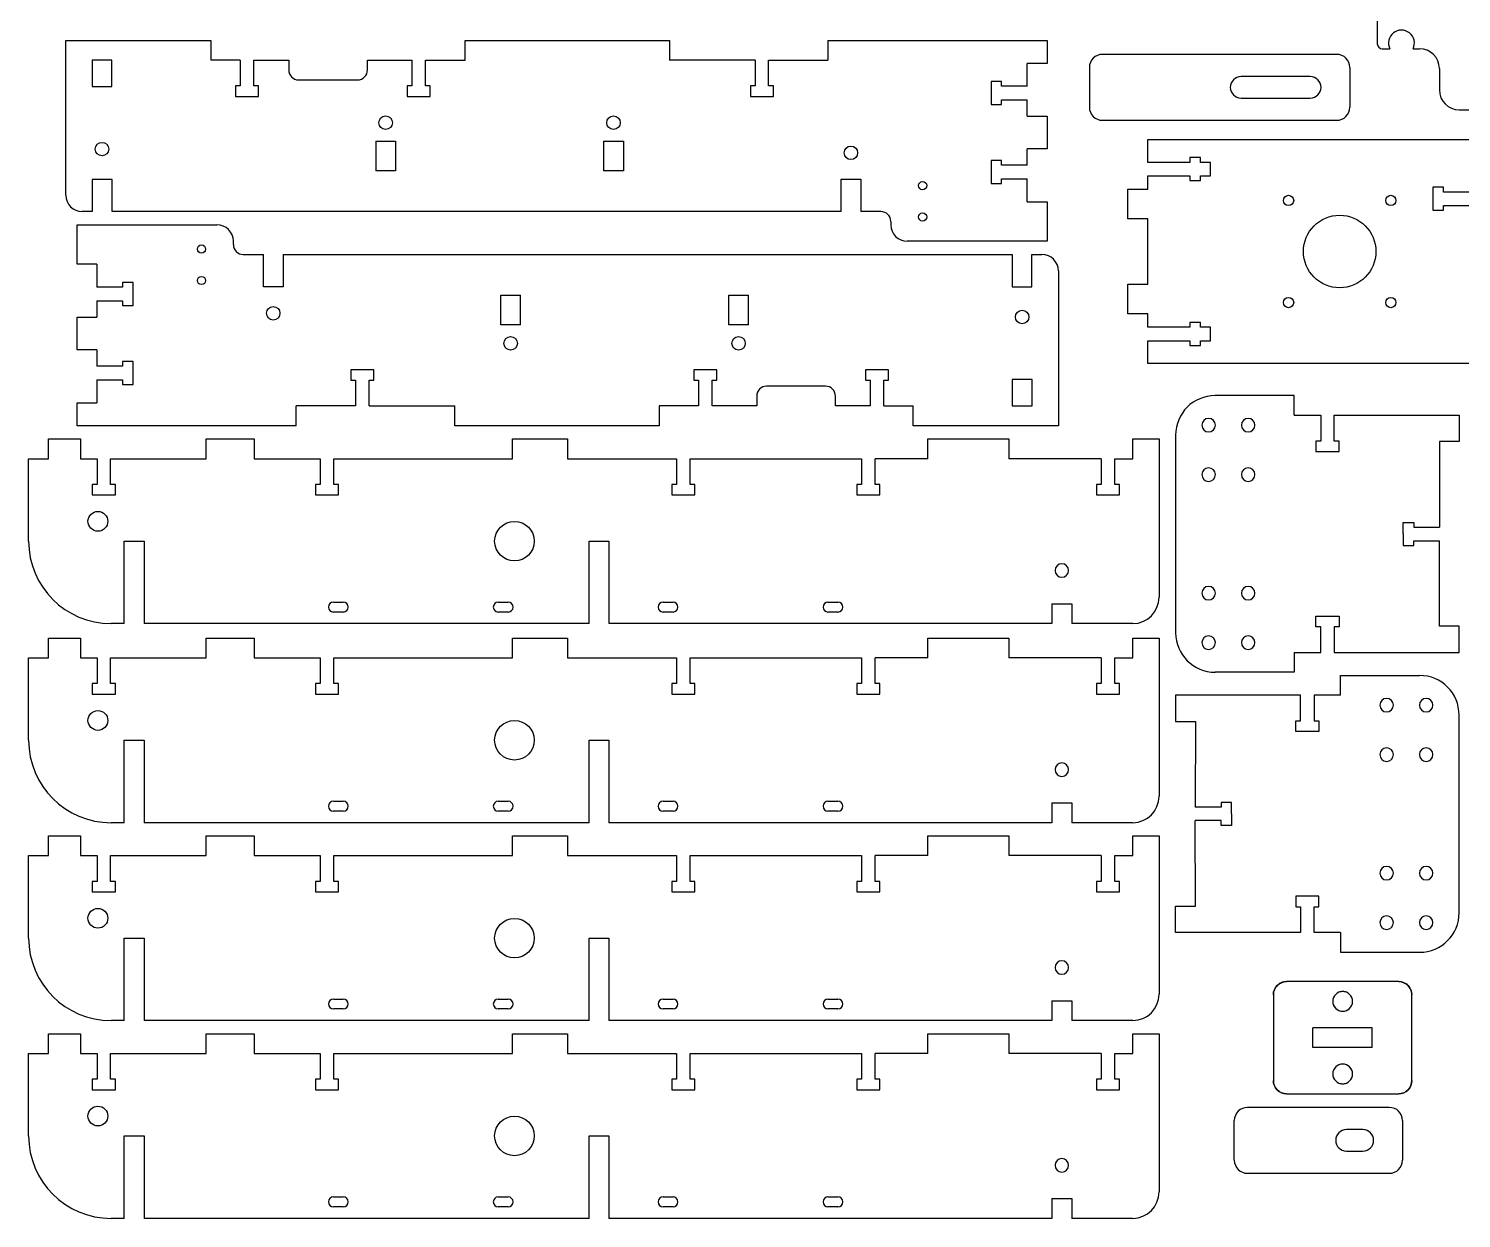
# Model space of a CAD drawing. Header units: millimetres. Extents: x -1444 to -161, y 204 to 952.
# Drawn here: x -1444 to -1009.5, y 205.9 to 566.9 of the extents above; entities that cross this region are included whole.
import ezdxf

# ---------------------------------------------------------------- set-up
doc = ezdxf.new("R2010")
doc.units = ezdxf.units.MM
doc.linetypes.add('HIDDEN', pattern=[9.525, 6.35, -3.175])
doc.layers.get('0').update_dxf_attribs({"color": 253, "lineweight": 70, "true_color": 0x8faf8f})
doc.layers.add('Hidden', color=38, linetype='HIDDEN', lineweight=70, true_color=0x482605)

msp = doc.modelspace()

# ---------------------------------------------------------------- linework, layer by layer
at = {"color": 38, "lineweight": -3, "true_color": 0x482605}
for p, q in [((-1035.01, 570.26), (-1035.01, 562.26)), ((-1432.78, 563.32), (-1388.78, 563.32)), ((-1432.78, 516.36), (-1432.78, 563.32)), ((-1388.78, 563.32), (-1388.78, 557.32)), ((-1311.67, 563.32), (-1249.71, 563.32)), ((-1311.67, 557.32), (-1311.67, 563.32)), ((-1249.71, 563.32), (-1249.71, 557.32)), ((-1201.66, 563.32), (-1135.16, 563.32)), ((-1201.66, 563.32), (-1201.66, 557.32)), ((-1135.16, 563.32), (-1135.16, 556.34)), ((-1033.51, 560.76), (-1031.21, 560.76)), ((-1024.18, 560.76), (-1022.19, 560.76)), ((-1424.78, 557.32), (-1424.78, 549.32)), ((-1418.78, 557.32), (-1424.78, 557.32)), ((-1418.78, 549.32), (-1418.78, 557.32)), ((-1379.83, 557.32), (-1388.78, 557.32)), ((-1379.83, 557.32), (-1379.83, 549.52)), ((-1375.73, 557.32), (-1365.15, 557.32)), ((-1375.73, 549.52), (-1375.73, 557.32)), ((-1365.15, 557.32), (-1365.15, 554.32)), ((-1341.28, 557.32), (-1327.77, 557.32)), ((-1341.28, 554.32), (-1341.28, 557.32)), ((-1327.77, 557.32), (-1327.77, 549.52)), ((-1323.67, 557.32), (-1311.67, 557.32)), ((-1323.67, 549.52), (-1323.67, 557.32)), ((-1223.71, 557.32), (-1249.71, 557.32)), ((-1223.71, 557.32), (-1223.71, 549.52)), ((-1219.61, 557.32), (-1201.66, 557.32)), ((-1219.61, 549.52), (-1219.61, 557.32)), ((-1135.16, 556.34), (-1141.16, 556.34)), ((-1141.16, 549.37), (-1141.16, 556.34)), ((-1016.19, 554.76), (-1016.19, 548.26)), ((-1424.78, 549.32), (-1418.78, 549.32)), ((-1381.28, 549.52), (-1381.28, 546.32)), ((-1379.83, 549.52), (-1381.28, 549.52)), ((-1374.28, 549.52), (-1375.73, 549.52)), ((-1374.28, 546.32), (-1374.28, 549.52)), ((-1362.15, 551.32), (-1344.28, 551.32)), ((-1329.22, 549.52), (-1329.22, 546.32)), ((-1327.77, 549.52), (-1329.22, 549.52)), ((-1322.22, 549.52), (-1323.67, 549.52)), ((-1322.22, 546.32), (-1322.22, 549.52)), ((-1225.16, 549.52), (-1225.16, 546.32)), ((-1223.71, 549.52), (-1225.16, 549.52)), ((-1218.16, 549.52), (-1219.61, 549.52)), ((-1218.16, 546.32), (-1218.16, 549.52)), ((-1148.96, 550.82), (-1152.16, 550.82)), ((-1152.16, 550.82), (-1152.16, 543.82)), ((-1148.96, 549.37), (-1148.96, 550.82)), ((-1141.16, 549.37), (-1148.96, 549.37)), ((-1381.28, 546.32), (-1374.28, 546.32)), ((-1329.22, 546.32), (-1322.22, 546.32)), ((-1225.16, 546.32), (-1218.16, 546.32)), ((-1152.16, 543.82), (-1148.96, 543.82)), ((-1148.96, 543.82), (-1148.96, 545.27)), ((-1148.96, 545.27), (-1141.16, 545.27)), ((-1141.16, 540.27), (-1141.16, 545.27)), ((-1141.16, 540.27), (-1135.16, 540.27)), ((-1135.16, 540.27), (-1135.16, 530.41)), ((-1010.19, 542.26), (-994.79, 542.26)), ((-1338.78, 532.75), (-1338.78, 523.75)), ((-1338.78, 532.75), (-1332.78, 532.75)), ((-1332.78, 532.75), (-1332.78, 523.75)), ((-1269.66, 532.75), (-1269.66, 523.75)), ((-1269.66, 532.75), (-1263.66, 532.75)), ((-1263.66, 532.75), (-1263.66, 523.75)), ((-1135.16, 530.41), (-1141.16, 530.41)), ((-1141.16, 525.41), (-1141.16, 530.41)), ((-1104.64, 526.3), (-1104.64, 533.25)), ((-1104.64, 533.25), (-1001.16, 533.25)), ((-1148.96, 526.86), (-1152.16, 526.86)), ((-1152.16, 526.86), (-1152.16, 519.86)), ((-1148.96, 525.41), (-1148.96, 526.86)), ((-1091.84, 526.3), (-1104.64, 526.3)), ((-1088.64, 527.75), (-1091.84, 527.75)), ((-1091.84, 527.75), (-1091.84, 526.3)), ((-1088.64, 526.3), (-1088.64, 527.75)), ((-1085.64, 526.3), (-1088.64, 526.3)), ((-1085.64, 522.2), (-1085.64, 526.3)), ((-1332.78, 523.75), (-1338.78, 523.75)), ((-1263.66, 523.75), (-1269.66, 523.75)), ((-1141.16, 525.41), (-1148.96, 525.41)), ((-1104.64, 518.2), (-1104.64, 522.2)), ((-1104.64, 522.2), (-1091.84, 522.2)), ((-1091.84, 522.2), (-1091.84, 520.75)), ((-1088.64, 520.75), (-1088.64, 522.2)), ((-1088.64, 522.2), (-1085.64, 522.2)), ((-1424.72, 521.14), (-1424.72, 511.36)), ((-1418.72, 521.14), (-1424.72, 521.14)), ((-1418.72, 511.36), (-1418.72, 521.14)), ((-1197.66, 511.36), (-1197.66, 521.22)), ((-1197.66, 521.22), (-1191.66, 521.22)), ((-1191.66, 521.22), (-1191.66, 511.36)), ((-1152.16, 519.86), (-1148.96, 519.86)), ((-1148.96, 519.86), (-1148.96, 521.31)), ((-1148.96, 521.31), (-1141.16, 521.31)), ((-1141.16, 514.34), (-1141.16, 521.31)), ((-1110.64, 509.2), (-1110.64, 518.2)), ((-1110.64, 518.2), (-1104.64, 518.2)), ((-1091.84, 520.75), (-1088.64, 520.75)), ((-1018.16, 518.75), (-1018.16, 511.75)), ((-1014.96, 518.75), (-1018.16, 518.75)), ((-1014.96, 517.3), (-1014.96, 518.75)), ((-1007.16, 517.3), (-1014.96, 517.3)), ((-1141.16, 514.34), (-1135.16, 514.34)), ((-1135.16, 514.34), (-1135.16, 502.36)), ((-1014.96, 513.2), (-1007.16, 513.2)), ((-1014.96, 511.75), (-1014.96, 513.2)), ((-1424.72, 511.36), (-1427.78, 511.36)), ((-1197.66, 511.36), (-1418.72, 511.36)), ((-1185.56, 511.36), (-1191.66, 511.36)), ((-1104.64, 509.2), (-1110.64, 509.2)), ((-1104.64, 489.3), (-1104.64, 509.2)), ((-1018.16, 511.75), (-1014.96, 511.75)), ((-1429.35, 507.36), (-1386.95, 507.36)), ((-1429.35, 495.37), (-1429.35, 507.36)), ((-1182.56, 508.36), (-1182.56, 507.36)), ((-1381.95, 501.36), (-1381.95, 502.36)), ((-1135.16, 502.36), (-1177.56, 502.36)), ((-1423.35, 495.37), (-1429.35, 495.37)), ((-1423.35, 495.37), (-1423.35, 488.41)), ((-1378.95, 498.36), (-1372.85, 498.36)), ((-1372.85, 488.5), (-1372.85, 498.36)), ((-1366.85, 498.36), (-1145.79, 498.36)), ((-1366.85, 498.36), (-1366.85, 488.5)), ((-1145.79, 498.36), (-1145.79, 488.58)), ((-1139.79, 498.36), (-1136.73, 498.36)), ((-1139.79, 488.58), (-1139.79, 498.36)), ((-1131.73, 493.36), (-1131.73, 446.39)), ((-1415.55, 488.41), (-1423.35, 488.41)), ((-1412.35, 489.86), (-1415.55, 489.86)), ((-1415.55, 489.86), (-1415.55, 488.41)), ((-1412.35, 482.86), (-1412.35, 489.86)), ((-1366.85, 488.5), (-1372.85, 488.5)), ((-1145.79, 488.58), (-1139.79, 488.58)), ((-1110.64, 480.3), (-1110.64, 489.3)), ((-1110.64, 489.3), (-1104.64, 489.3)), ((-1423.35, 484.31), (-1423.35, 479.31)), ((-1423.35, 484.31), (-1415.55, 484.31)), ((-1415.55, 484.31), (-1415.55, 482.86)), ((-1415.55, 482.86), (-1412.35, 482.86)), ((-1300.85, 476.96), (-1300.85, 485.96)), ((-1300.85, 485.96), (-1294.85, 485.96)), ((-1294.85, 476.96), (-1294.85, 485.96)), ((-1231.73, 476.96), (-1231.73, 485.96)), ((-1231.73, 485.96), (-1225.73, 485.96)), ((-1225.73, 476.96), (-1225.73, 485.96)), ((-1429.35, 469.44), (-1429.35, 479.31)), ((-1429.35, 479.31), (-1423.35, 479.31)), ((-1104.64, 480.3), (-1110.64, 480.3)), ((-1104.64, 476.3), (-1104.64, 480.3)), ((-1294.85, 476.96), (-1300.85, 476.96)), ((-1225.73, 476.96), (-1231.73, 476.96)), ((-1091.84, 476.3), (-1104.64, 476.3)), ((-1088.64, 477.75), (-1091.84, 477.75)), ((-1091.84, 477.75), (-1091.84, 476.3)), ((-1088.64, 476.3), (-1088.64, 477.75)), ((-1085.64, 476.3), (-1088.64, 476.3)), ((-1085.64, 472.2), (-1085.64, 476.3)), ((-1423.35, 469.44), (-1429.35, 469.44)), ((-1423.35, 469.44), (-1423.35, 464.44)), ((-1104.64, 465.25), (-1104.64, 472.2)), ((-1104.64, 472.2), (-1091.84, 472.2)), ((-1091.84, 472.2), (-1091.84, 470.75)), ((-1091.84, 470.75), (-1088.64, 470.75)), ((-1088.64, 470.75), (-1088.64, 472.2)), ((-1088.64, 472.2), (-1085.64, 472.2)), ((-1412.35, 465.89), (-1415.55, 465.89)), ((-1415.55, 465.89), (-1415.55, 464.44)), ((-1412.35, 458.89), (-1412.35, 465.89)), ((-1007.16, 465.25), (-1104.64, 465.25)), ((-1415.55, 464.44), (-1423.35, 464.44)), ((-1346.35, 463.39), (-1346.35, 460.19)), ((-1339.35, 463.39), (-1346.35, 463.39)), ((-1339.35, 460.19), (-1339.35, 463.39)), ((-1242.29, 463.39), (-1242.29, 460.19)), ((-1235.29, 463.39), (-1242.29, 463.39)), ((-1235.29, 460.19), (-1235.29, 463.39)), ((-1190.23, 463.39), (-1190.23, 460.19)), ((-1183.23, 463.39), (-1190.23, 463.39)), ((-1183.23, 460.19), (-1183.23, 463.39)), ((-1423.35, 460.34), (-1423.35, 453.38)), ((-1423.35, 460.34), (-1415.55, 460.34)), ((-1415.55, 460.34), (-1415.55, 458.89)), ((-1415.55, 458.89), (-1412.35, 458.89)), ((-1346.35, 460.19), (-1344.9, 460.19)), ((-1344.9, 460.19), (-1344.9, 452.39)), ((-1340.8, 460.19), (-1339.35, 460.19)), ((-1340.8, 452.39), (-1340.8, 460.19)), ((-1242.29, 460.19), (-1240.84, 460.19)), ((-1240.84, 460.19), (-1240.84, 452.39)), ((-1236.74, 460.19), (-1235.29, 460.19)), ((-1236.74, 452.39), (-1236.74, 460.19)), ((-1202.36, 458.39), (-1220.23, 458.39)), ((-1190.23, 460.19), (-1188.78, 460.19)), ((-1188.78, 460.19), (-1188.78, 452.39)), ((-1184.68, 460.19), (-1183.23, 460.19)), ((-1184.68, 452.39), (-1184.68, 460.19)), ((-1145.73, 460.39), (-1145.73, 452.39)), ((-1139.73, 460.39), (-1145.73, 460.39)), ((-1139.73, 452.39), (-1139.73, 460.39)), ((-1429.35, 446.39), (-1429.35, 453.38)), ((-1429.35, 453.38), (-1423.35, 453.38)), ((-1362.85, 446.39), (-1362.85, 452.39)), ((-1344.9, 452.39), (-1362.85, 452.39)), ((-1340.8, 452.39), (-1314.8, 452.39)), ((-1314.8, 446.39), (-1314.8, 452.39)), ((-1252.84, 452.39), (-1252.84, 446.39)), ((-1240.84, 452.39), (-1252.84, 452.39)), ((-1223.23, 452.39), (-1236.74, 452.39)), ((-1223.23, 455.39), (-1223.23, 452.39)), ((-1199.36, 452.39), (-1199.36, 455.39)), ((-1188.78, 452.39), (-1199.36, 452.39)), ((-1184.68, 452.39), (-1175.73, 452.39)), ((-1175.73, 446.39), (-1175.73, 452.39)), ((-1145.73, 452.39), (-1139.73, 452.39)), ((-1060.2, 455.56), (-1084.2, 455.55)), ((-1060.19, 449.56), (-1060.2, 455.56)), ((-1060.19, 449.56), (-1052.18, 449.56)), ((-1052.18, 449.56), (-1052.18, 441.76)), ((-1048.08, 449.56), (-1010.18, 449.58)), ((-1048.08, 441.76), (-1048.08, 449.56)), ((-1010.18, 449.58), (-1010.17, 441.58)), ((-1362.85, 446.39), (-1429.35, 446.39)), ((-1252.84, 446.39), (-1314.8, 446.39)), ((-1131.73, 446.39), (-1175.73, 446.39)), ((-1096.19, 443.54), (-1096.17, 383.59)), ((-1438.03, 442.39), (-1428.28, 442.39)), ((-1438.03, 436.39), (-1438.03, 442.39)), ((-1428.28, 442.39), (-1428.28, 436.39)), ((-1390.18, 442.39), (-1375.59, 442.39)), ((-1390.18, 436.39), (-1390.18, 442.39)), ((-1375.59, 442.39), (-1375.59, 436.39)), ((-1297.31, 442.39), (-1280.57, 442.39)), ((-1297.31, 436.39), (-1297.31, 442.39)), ((-1280.57, 442.39), (-1280.57, 436.39)), ((-1171.34, 442.39), (-1146.75, 442.39)), ((-1171.34, 436.39), (-1171.34, 442.39)), ((-1146.75, 442.39), (-1146.75, 436.39)), ((-1109.19, 442.39), (-1101.19, 442.39)), ((-1109.19, 436.39), (-1109.19, 442.39)), ((-1101.19, 442.39), (-1101.2, 394.37)), ((-1053.63, 441.76), (-1053.63, 438.56)), ((-1052.18, 441.76), (-1053.63, 441.76)), ((-1046.63, 441.76), (-1048.08, 441.76)), ((-1046.63, 438.56), (-1046.63, 441.76)), ((-1016.17, 441.58), (-1016.16, 415.63)), ((-1010.17, 441.58), (-1016.17, 441.58)), ((-1444.03, 436.39), (-1438.03, 436.39)), ((-1444.03, 411.37), (-1444.03, 436.39)), ((-1428.28, 436.39), (-1423.28, 436.39)), ((-1423.28, 436.39), (-1423.28, 428.59)), ((-1419.18, 436.39), (-1390.18, 436.39)), ((-1419.18, 428.59), (-1419.18, 436.39)), ((-1375.59, 436.39), (-1355.59, 436.39)), ((-1355.59, 436.39), (-1355.59, 428.59)), ((-1351.49, 436.39), (-1297.31, 436.39)), ((-1351.49, 428.59), (-1351.49, 436.39)), ((-1280.57, 436.39), (-1247.51, 436.39)), ((-1247.51, 436.39), (-1247.51, 428.59)), ((-1243.41, 436.39), (-1191.44, 436.39)), ((-1243.41, 428.59), (-1243.41, 436.39)), ((-1191.44, 436.39), (-1191.44, 428.59)), ((-1171.34, 436.39), (-1187.34, 436.39)), ((-1187.34, 428.59), (-1187.34, 436.39)), ((-1118.75, 436.39), (-1146.75, 436.39)), ((-1118.75, 436.39), (-1118.75, 428.59)), ((-1114.65, 436.39), (-1109.19, 436.39)), ((-1114.65, 428.59), (-1114.65, 436.39)), ((-1053.63, 438.56), (-1046.63, 438.56)), ((-1424.73, 428.59), (-1424.73, 425.39)), ((-1423.28, 428.59), (-1424.73, 428.59)), ((-1417.73, 428.59), (-1419.18, 428.59)), ((-1417.73, 425.39), (-1417.73, 428.59)), ((-1357.04, 428.59), (-1357.04, 425.39)), ((-1355.59, 428.59), (-1357.04, 428.59)), ((-1350.04, 428.59), (-1351.49, 428.59)), ((-1350.04, 425.39), (-1350.04, 428.59)), ((-1248.96, 428.59), (-1248.96, 425.39)), ((-1247.51, 428.59), (-1248.96, 428.59)), ((-1241.96, 428.59), (-1243.41, 428.59)), ((-1241.96, 425.39), (-1241.96, 428.59)), ((-1192.89, 428.59), (-1192.89, 425.39)), ((-1191.44, 428.59), (-1192.89, 428.59)), ((-1185.89, 428.59), (-1187.34, 428.59)), ((-1185.89, 425.39), (-1185.89, 428.59)), ((-1120.2, 428.59), (-1120.2, 425.39)), ((-1118.75, 428.59), (-1120.2, 428.59)), ((-1113.2, 428.59), (-1114.65, 428.59)), ((-1113.2, 425.39), (-1113.2, 428.59)), ((-1424.73, 425.39), (-1417.73, 425.39)), ((-1357.04, 425.39), (-1350.04, 425.39)), ((-1248.96, 425.39), (-1241.96, 425.39)), ((-1192.89, 425.39), (-1185.89, 425.39)), ((-1120.2, 425.39), (-1113.2, 425.39)), ((-1027.18, 413.57), (-1027.18, 417.07)), ((-1027.18, 417.07), (-1023.98, 417.07)), ((-1027.18, 413.57), (-1027.18, 410.07)), ((-1023.98, 417.07), (-1023.98, 415.62)), ((-1023.98, 415.62), (-1016.16, 415.63)), ((-1415.03, 386.37), (-1415.03, 411.39)), ((-1415.03, 411.39), (-1409.03, 411.39)), ((-1409.03, 411.39), (-1409.03, 386.37)), ((-1274.03, 386.37), (-1274.03, 411.39)), ((-1274.03, 411.39), (-1268.03, 411.39)), ((-1268.03, 411.39), (-1268.03, 386.37)), ((-1027.18, 410.07), (-1023.98, 410.07)), ((-1023.98, 411.52), (-1016.16, 411.52)), ((-1023.98, 410.07), (-1023.98, 411.52)), ((-1016.17, 385.57), (-1016.16, 411.52)), ((-1351.61, 392.87), (-1348.61, 392.87)), ((-1301.61, 392.87), (-1298.61, 392.87)), ((-1251.61, 392.87), (-1248.61, 392.87)), ((-1201.61, 392.87), (-1198.61, 392.87)), ((-1133.7, 392.4), (-1133.7, 386.37)), ((-1133.7, 392.4), (-1127.7, 392.4)), ((-1127.7, 392.4), (-1127.7, 386.37)), ((-1348.61, 389.87), (-1351.61, 389.87)), ((-1298.61, 389.87), (-1301.61, 389.87)), ((-1248.61, 389.87), (-1251.61, 389.87)), ((-1198.61, 389.87), (-1201.61, 389.87)), ((-1053.63, 385.38), (-1053.63, 388.58)), ((-1053.63, 388.58), (-1046.63, 388.58)), ((-1046.63, 388.58), (-1046.63, 385.38)), ((-1415.03, 386.37), (-1419.03, 386.37)), ((-1274.03, 386.37), (-1409.03, 386.37)), ((-1133.7, 386.37), (-1268.03, 386.37)), ((-1109.2, 386.37), (-1127.7, 386.37)), ((-1052.18, 385.38), (-1053.63, 385.38)), ((-1052.18, 377.58), (-1052.18, 385.38)), ((-1046.63, 385.38), (-1048.08, 385.38)), ((-1048.08, 385.38), (-1048.08, 377.58)), ((-1010.17, 385.56), (-1016.17, 385.57)), ((-1010.18, 377.57), (-1010.17, 385.56)), ((-1438.03, 381.98), (-1428.28, 381.98)), ((-1438.03, 375.98), (-1438.03, 381.98)), ((-1428.28, 381.98), (-1428.28, 375.98)), ((-1390.18, 381.98), (-1375.59, 381.98)), ((-1390.18, 375.98), (-1390.18, 381.98)), ((-1375.59, 381.98), (-1375.59, 375.98)), ((-1297.31, 381.98), (-1280.57, 381.98)), ((-1297.31, 375.98), (-1297.31, 381.98)), ((-1280.57, 381.98), (-1280.57, 375.98)), ((-1171.34, 381.98), (-1146.75, 381.98)), ((-1171.34, 375.98), (-1171.34, 381.98)), ((-1146.75, 381.98), (-1146.75, 375.98)), ((-1109.19, 381.98), (-1101.19, 381.98)), ((-1109.19, 375.98), (-1109.19, 381.98)), ((-1101.19, 381.98), (-1101.2, 333.96)), ((-1444.03, 375.98), (-1438.03, 375.98)), ((-1444.03, 350.96), (-1444.03, 375.98)), ((-1428.28, 375.98), (-1423.28, 375.98)), ((-1423.28, 375.98), (-1423.28, 368.18)), ((-1419.18, 375.98), (-1390.18, 375.98)), ((-1419.18, 368.18), (-1419.18, 375.98)), ((-1375.59, 375.98), (-1355.59, 375.98)), ((-1355.59, 375.98), (-1355.59, 368.18)), ((-1351.49, 375.98), (-1297.31, 375.98)), ((-1351.49, 368.18), (-1351.49, 375.98)), ((-1280.57, 375.98), (-1247.51, 375.98)), ((-1247.51, 375.98), (-1247.51, 368.18)), ((-1243.41, 375.98), (-1191.44, 375.98)), ((-1243.41, 368.18), (-1243.41, 375.98)), ((-1191.44, 375.98), (-1191.44, 368.18)), ((-1171.34, 375.98), (-1187.34, 375.98)), ((-1187.34, 368.18), (-1187.34, 375.98)), ((-1118.75, 375.98), (-1146.75, 375.98)), ((-1118.75, 375.98), (-1118.75, 368.18)), ((-1114.65, 375.98), (-1109.19, 375.98)), ((-1114.65, 368.18), (-1114.65, 375.98)), ((-1060.19, 377.59), (-1060.2, 371.59)), ((-1060.19, 377.59), (-1052.18, 377.58)), ((-1048.08, 377.58), (-1010.18, 377.57)), ((-1060.2, 371.59), (-1084.17, 371.6)), ((-1046.18, 364.62), (-1046.17, 370.62)), ((-1046.17, 370.62), (-1022.2, 370.61)), ((-1424.73, 368.18), (-1424.73, 364.98)), ((-1423.28, 368.18), (-1424.73, 368.18)), ((-1417.73, 368.18), (-1419.18, 368.18)), ((-1417.73, 364.98), (-1417.73, 368.18)), ((-1357.04, 368.18), (-1357.04, 364.98)), ((-1355.59, 368.18), (-1357.04, 368.18)), ((-1350.04, 368.18), (-1351.49, 368.18)), ((-1350.04, 364.98), (-1350.04, 368.18)), ((-1248.96, 368.18), (-1248.96, 364.98)), ((-1247.51, 368.18), (-1248.96, 368.18)), ((-1241.96, 368.18), (-1243.41, 368.18)), ((-1241.96, 364.98), (-1241.96, 368.18)), ((-1192.89, 368.18), (-1192.89, 364.98)), ((-1191.44, 368.18), (-1192.89, 368.18)), ((-1185.89, 368.18), (-1187.34, 368.18)), ((-1185.89, 364.98), (-1185.89, 368.18)), ((-1120.2, 368.18), (-1120.2, 364.98)), ((-1118.75, 368.18), (-1120.2, 368.18)), ((-1113.2, 368.18), (-1114.65, 368.18)), ((-1113.2, 364.98), (-1113.2, 368.18)), ((-1424.73, 364.98), (-1417.73, 364.98)), ((-1357.04, 364.98), (-1350.04, 364.98)), ((-1248.96, 364.98), (-1241.96, 364.98)), ((-1192.89, 364.98), (-1185.89, 364.98)), ((-1120.2, 364.98), (-1113.2, 364.98)), ((-1096.19, 364.64), (-1096.2, 356.64)), ((-1058.29, 364.62), (-1096.19, 364.64)), ((-1058.29, 356.82), (-1058.29, 364.62)), ((-1046.18, 364.62), (-1054.19, 364.62)), ((-1054.19, 364.62), (-1054.19, 356.82)), ((-1096.2, 356.64), (-1090.2, 356.64)), ((-1090.2, 356.64), (-1090.21, 330.69)), ((-1059.74, 353.62), (-1059.74, 356.82)), ((-1059.74, 356.82), (-1058.29, 356.82)), ((-1054.19, 356.82), (-1052.74, 356.82)), ((-1052.74, 356.82), (-1052.74, 353.62)), ((-1010.18, 298.66), (-1010.2, 358.61)), ((-1052.74, 353.62), (-1059.74, 353.62)), ((-1415.03, 325.96), (-1415.03, 350.97)), ((-1415.03, 350.97), (-1409.03, 350.97)), ((-1409.03, 350.97), (-1409.03, 325.96)), ((-1274.03, 325.96), (-1274.03, 350.97)), ((-1274.03, 350.97), (-1268.03, 350.97)), ((-1268.03, 350.97), (-1268.03, 325.96)), ((-1351.61, 332.46), (-1348.61, 332.46)), ((-1301.61, 332.46), (-1298.61, 332.46)), ((-1251.61, 332.46), (-1248.61, 332.46)), ((-1201.61, 332.46), (-1198.61, 332.46)), ((-1133.7, 331.98), (-1133.7, 325.96)), ((-1133.7, 331.98), (-1127.7, 331.98)), ((-1127.7, 331.98), (-1127.7, 325.96)), ((-1082.39, 330.68), (-1090.21, 330.69)), ((-1082.39, 332.13), (-1082.39, 330.68)), ((-1079.19, 332.13), (-1082.39, 332.13)), ((-1079.19, 328.63), (-1079.19, 332.13)), ((-1415.03, 325.96), (-1419.03, 325.96)), ((-1274.03, 325.96), (-1409.03, 325.96)), ((-1348.61, 329.46), (-1351.61, 329.46)), ((-1298.61, 329.46), (-1301.61, 329.46)), ((-1133.7, 325.96), (-1268.03, 325.96)), ((-1248.61, 329.46), (-1251.61, 329.46)), ((-1198.61, 329.46), (-1201.61, 329.46)), ((-1109.2, 325.96), (-1127.7, 325.96)), ((-1082.39, 326.58), (-1090.21, 326.58)), ((-1090.2, 300.63), (-1090.21, 326.58)), ((-1082.39, 325.13), (-1082.39, 326.58)), ((-1079.19, 328.63), (-1079.19, 325.13)), ((-1438.03, 321.96), (-1428.28, 321.96)), ((-1438.03, 315.96), (-1438.03, 321.96)), ((-1428.28, 321.96), (-1428.28, 315.96)), ((-1390.18, 321.96), (-1375.59, 321.96)), ((-1390.18, 315.96), (-1390.18, 321.96)), ((-1375.59, 321.96), (-1375.59, 315.96)), ((-1297.31, 321.96), (-1280.57, 321.96)), ((-1297.31, 315.96), (-1297.31, 321.96)), ((-1280.57, 321.96), (-1280.57, 315.96)), ((-1171.34, 321.96), (-1146.75, 321.96)), ((-1171.34, 315.96), (-1171.34, 321.96)), ((-1146.75, 321.96), (-1146.75, 315.96)), ((-1109.19, 321.96), (-1101.19, 321.96)), ((-1109.19, 315.96), (-1109.19, 321.96)), ((-1101.19, 321.96), (-1101.2, 273.94)), ((-1079.19, 325.13), (-1082.39, 325.13)), ((-1444.03, 315.96), (-1438.03, 315.96)), ((-1444.03, 290.94), (-1444.03, 315.96)), ((-1428.28, 315.96), (-1423.28, 315.96)), ((-1423.28, 315.96), (-1423.28, 308.16)), ((-1419.18, 315.96), (-1390.18, 315.96)), ((-1419.18, 308.16), (-1419.18, 315.96)), ((-1375.59, 315.96), (-1355.59, 315.96)), ((-1355.59, 315.96), (-1355.59, 308.16)), ((-1351.49, 315.96), (-1297.31, 315.96)), ((-1351.49, 308.16), (-1351.49, 315.96)), ((-1280.57, 315.96), (-1247.51, 315.96)), ((-1247.51, 315.96), (-1247.51, 308.16)), ((-1243.41, 315.96), (-1191.44, 315.96)), ((-1243.41, 308.16), (-1243.41, 315.96)), ((-1191.44, 315.96), (-1191.44, 308.16)), ((-1171.34, 315.96), (-1187.34, 315.96)), ((-1187.34, 308.16), (-1187.34, 315.96)), ((-1118.75, 315.96), (-1146.75, 315.96)), ((-1118.75, 315.96), (-1118.75, 308.16)), ((-1114.65, 315.96), (-1109.19, 315.96)), ((-1114.65, 308.16), (-1114.65, 315.96)), ((-1424.73, 308.16), (-1424.73, 304.96)), ((-1423.28, 308.16), (-1424.73, 308.16)), ((-1424.73, 304.96), (-1417.73, 304.96)), ((-1417.73, 308.16), (-1419.18, 308.16)), ((-1417.73, 304.96), (-1417.73, 308.16)), ((-1357.04, 308.16), (-1357.04, 304.96)), ((-1355.59, 308.16), (-1357.04, 308.16)), ((-1357.04, 304.96), (-1350.04, 304.96)), ((-1350.04, 308.16), (-1351.49, 308.16)), ((-1350.04, 304.96), (-1350.04, 308.16)), ((-1248.96, 308.16), (-1248.96, 304.96)), ((-1247.51, 308.16), (-1248.96, 308.16)), ((-1248.96, 304.96), (-1241.96, 304.96)), ((-1241.96, 308.16), (-1243.41, 308.16)), ((-1241.96, 304.96), (-1241.96, 308.16)), ((-1192.89, 308.16), (-1192.89, 304.96)), ((-1191.44, 308.16), (-1192.89, 308.16)), ((-1192.89, 304.96), (-1185.89, 304.96)), ((-1185.89, 308.16), (-1187.34, 308.16)), ((-1185.89, 304.96), (-1185.89, 308.16)), ((-1120.2, 308.16), (-1120.2, 304.96)), ((-1118.75, 308.16), (-1120.2, 308.16)), ((-1120.2, 304.96), (-1113.2, 304.96)), ((-1113.2, 308.16), (-1114.65, 308.16)), ((-1113.2, 304.96), (-1113.2, 308.16)), ((-1096.2, 300.62), (-1090.2, 300.63)), ((-1096.19, 292.63), (-1096.2, 300.62)), ((-1059.74, 303.64), (-1059.74, 300.44)), ((-1052.74, 303.64), (-1059.74, 303.64)), ((-1059.74, 300.44), (-1058.29, 300.44)), ((-1058.29, 300.44), (-1058.29, 292.64)), ((-1054.19, 300.44), (-1052.74, 300.44)), ((-1054.19, 292.64), (-1054.19, 300.44)), ((-1052.74, 300.44), (-1052.74, 303.64)), ((-1058.29, 292.64), (-1096.19, 292.63)), ((-1046.18, 292.65), (-1054.19, 292.64)), ((-1046.18, 292.65), (-1046.17, 286.65)), ((-1415.03, 265.94), (-1415.03, 290.95)), ((-1415.03, 290.95), (-1409.03, 290.95)), ((-1409.03, 290.95), (-1409.03, 265.94)), ((-1274.03, 265.94), (-1274.03, 290.95)), ((-1274.03, 290.95), (-1268.03, 290.95)), ((-1268.03, 290.95), (-1268.03, 265.94)), ((-1046.17, 286.65), (-1022.17, 286.66)), ((-1028.53, 277.73), (-1062.53, 277.73)), ((-1351.61, 272.44), (-1348.61, 272.44)), ((-1348.61, 269.44), (-1351.61, 269.44)), ((-1301.61, 272.44), (-1298.61, 272.44)), ((-1298.61, 269.44), (-1301.61, 269.44)), ((-1251.61, 272.44), (-1248.61, 272.44)), ((-1248.61, 269.44), (-1251.61, 269.44)), ((-1201.61, 272.44), (-1198.61, 272.44)), ((-1198.61, 269.44), (-1201.61, 269.44)), ((-1133.7, 271.96), (-1133.7, 265.94)), ((-1133.7, 271.96), (-1127.7, 271.96)), ((-1127.7, 271.96), (-1127.7, 265.94)), ((-1066.53, 273.73), (-1066.53, 247.73)), ((-1024.53, 247.73), (-1024.53, 273.73)), ((-1415.03, 265.94), (-1419.03, 265.94)), ((-1274.03, 265.94), (-1409.03, 265.94)), ((-1133.7, 265.94), (-1268.03, 265.94)), ((-1109.2, 265.94), (-1127.7, 265.94)), ((-1438.03, 261.94), (-1428.28, 261.94)), ((-1438.03, 255.94), (-1438.03, 261.94)), ((-1428.28, 261.94), (-1428.28, 255.94)), ((-1390.18, 261.94), (-1375.59, 261.94)), ((-1390.18, 255.94), (-1390.18, 261.94)), ((-1375.59, 261.94), (-1375.59, 255.94)), ((-1297.31, 261.94), (-1280.57, 261.94)), ((-1297.31, 255.94), (-1297.31, 261.94)), ((-1280.57, 261.94), (-1280.57, 255.94)), ((-1171.34, 261.94), (-1146.75, 261.94)), ((-1171.34, 255.94), (-1171.34, 261.94)), ((-1146.75, 261.94), (-1146.75, 255.94)), ((-1109.19, 261.94), (-1101.19, 261.94)), ((-1109.19, 255.94), (-1109.19, 261.94)), ((-1101.19, 261.94), (-1101.2, 213.92)), ((-1036.53, 263.73), (-1054.53, 263.73)), ((-1054.53, 257.73), (-1054.53, 263.73)), ((-1036.53, 257.73), (-1036.53, 263.73)), ((-1036.53, 257.73), (-1054.53, 257.73)), ((-1444.03, 255.94), (-1438.03, 255.94)), ((-1444.03, 230.92), (-1444.03, 255.94)), ((-1428.28, 255.94), (-1423.28, 255.94)), ((-1423.28, 255.94), (-1423.28, 248.14)), ((-1419.18, 255.94), (-1390.18, 255.94)), ((-1419.18, 248.14), (-1419.18, 255.94)), ((-1375.59, 255.94), (-1355.59, 255.94)), ((-1355.59, 255.94), (-1355.59, 248.14)), ((-1351.49, 255.94), (-1297.31, 255.94)), ((-1351.49, 248.14), (-1351.49, 255.94)), ((-1280.57, 255.94), (-1247.51, 255.94)), ((-1247.51, 255.94), (-1247.51, 248.14)), ((-1243.41, 255.94), (-1191.44, 255.94)), ((-1243.41, 248.14), (-1243.41, 255.94)), ((-1191.44, 255.94), (-1191.44, 248.14)), ((-1171.34, 255.94), (-1187.34, 255.94)), ((-1187.34, 248.14), (-1187.34, 255.94)), ((-1118.75, 255.94), (-1146.75, 255.94)), ((-1118.75, 255.94), (-1118.75, 248.14)), ((-1114.65, 255.94), (-1109.19, 255.94)), ((-1114.65, 248.14), (-1114.65, 255.94)), ((-1424.73, 248.14), (-1424.73, 244.94)), ((-1423.28, 248.14), (-1424.73, 248.14)), ((-1417.73, 248.14), (-1419.18, 248.14)), ((-1417.73, 244.94), (-1417.73, 248.14)), ((-1357.04, 248.14), (-1357.04, 244.94)), ((-1355.59, 248.14), (-1357.04, 248.14)), ((-1350.04, 248.14), (-1351.49, 248.14)), ((-1350.04, 244.94), (-1350.04, 248.14)), ((-1248.96, 248.14), (-1248.96, 244.94)), ((-1247.51, 248.14), (-1248.96, 248.14)), ((-1241.96, 248.14), (-1243.41, 248.14)), ((-1241.96, 244.94), (-1241.96, 248.14)), ((-1192.89, 248.14), (-1192.89, 244.94)), ((-1191.44, 248.14), (-1192.89, 248.14)), ((-1185.89, 248.14), (-1187.34, 248.14)), ((-1185.89, 244.94), (-1185.89, 248.14)), ((-1120.2, 248.14), (-1120.2, 244.94)), ((-1118.75, 248.14), (-1120.2, 248.14)), ((-1113.2, 248.14), (-1114.65, 248.14)), ((-1113.2, 244.94), (-1113.2, 248.14)), ((-1424.73, 244.94), (-1417.73, 244.94)), ((-1357.04, 244.94), (-1350.04, 244.94)), ((-1248.96, 244.94), (-1241.96, 244.94)), ((-1192.89, 244.94), (-1185.89, 244.94)), ((-1120.2, 244.94), (-1113.2, 244.94)), ((-1062.53, 243.73), (-1028.53, 243.73)), ((-1415.03, 205.92), (-1415.03, 230.93)), ((-1415.03, 230.93), (-1409.03, 230.93)), ((-1409.03, 230.93), (-1409.03, 205.92)), ((-1274.03, 205.92), (-1274.03, 230.93)), ((-1274.03, 230.93), (-1268.03, 230.93)), ((-1268.03, 230.93), (-1268.03, 205.92)), ((-1351.61, 212.42), (-1348.61, 212.42)), ((-1348.61, 209.42), (-1351.61, 209.42)), ((-1301.61, 212.42), (-1298.61, 212.42)), ((-1298.61, 209.42), (-1301.61, 209.42)), ((-1251.61, 212.42), (-1248.61, 212.42)), ((-1248.61, 209.42), (-1251.61, 209.42)), ((-1201.61, 212.42), (-1198.61, 212.42)), ((-1198.61, 209.42), (-1201.61, 209.42)), ((-1133.7, 211.95), (-1133.7, 205.92)), ((-1133.7, 211.95), (-1127.7, 211.95)), ((-1127.7, 211.95), (-1127.7, 205.92)), ((-1415.03, 205.92), (-1419.03, 205.92)), ((-1274.03, 205.92), (-1409.03, 205.92)), ((-1133.7, 205.92), (-1268.03, 205.92)), ((-1109.2, 205.92), (-1127.7, 205.92))]:
    msp.add_line(p, q, dxfattribs=at)
at = {"color": 98, "lineweight": -3, "true_color": 0x054805}
for p, q in [((-1047.34, 559.06), (-1118.34, 559.06)), ((-1122.34, 555.06), (-1122.34, 543.06)), ((-1055.34, 552.31), (-1076.34, 552.31)), ((-1043.34, 555.06), (-1043.34, 543.06)), ((-1076.34, 545.81), (-1055.34, 545.81)), ((-1118.34, 539.06), (-1047.34, 539.06)), ((-1031.38, 239.58), (-1074.38, 239.58)), ((-1078.38, 223.58), (-1078.38, 235.58)), ((-1027.38, 235.58), (-1027.38, 223.58)), ((-1039.38, 232.83), (-1044.38, 232.83)), ((-1044.38, 226.33), (-1039.38, 226.33)), ((-1074.38, 219.58), (-1031.38, 219.58))]:
    msp.add_line(p, q, dxfattribs=at)
at = {"color": 38, "lineweight": -3, "true_color": 0x482605}
for centre, radius in [((-1335.78, 538.32), 2.05), ((-1266.66, 538.32), 2.05), ((-1421.78, 530.32), 2.05), ((-1194.66, 529.2), 2.05), ((-1172.92, 519.25), 1.25), ((-1061.93, 514.75), 1.55), ((-1030.93, 514.75), 1.55), ((-1172.92, 509.73), 1.25), ((-1046.43, 499.25), 11), ((-1391.6, 499.99), 1.25), ((-1391.6, 490.46), 1.25), ((-1369.85, 480.51), 2.05), ((-1061.93, 483.75), 1.55), ((-1030.93, 483.75), 1.55), ((-1142.73, 479.39), 2.05), ((-1297.85, 471.39), 2.05), ((-1228.73, 471.39), 2.05), ((-1423.03, 417.39), 3), ((-1296.7, 411.37), 6), ((-1423.03, 356.98), 3), ((-1296.7, 350.96), 6), ((-1423.03, 296.96), 3), ((-1296.7, 290.94), 6), ((-1423.03, 236.94), 3), ((-1296.7, 230.92), 6)]:
    msp.add_circle(centre, radius, dxfattribs=at)
at = {"color": 38, "lineweight": -3, "true_color": 0x482605, "extrusion": (-3.39774e-15, -2.27764e-16, -1)}
for centre in [(1086.18, 446.56), (1074.18, 446.56), (1086.18, 431.56), (1074.18, 431.56), (1086.18, 395.58), (1074.18, 395.58), (1086.18, 380.58), (1074.18, 380.58)]:
    msp.add_circle(centre, 2.05, dxfattribs=at)
at = {"color": 38, "lineweight": -3, "true_color": 0x482605, "extrusion": (5.20417e-18, 1.38778e-16, -1)}
for centre in [(1130.7, 402.46), (1130.7, 342.05), (1130.7, 282.03), (1130.7, 222.01)]:
    msp.add_circle(centre, 2.05, dxfattribs=at)
at = {"color": 38, "lineweight": -3, "true_color": 0x482605, "extrusion": (3.40815e-15, -1.05303e-16, -1)}
for centre in [(1032.19, 361.62), (1020.19, 361.62), (1032.19, 346.62), (1020.19, 346.62), (1032.19, 310.64), (1020.19, 310.64), (1032.19, 295.64), (1020.19, 295.64)]:
    msp.add_circle(centre, 2.05, dxfattribs=at)
at = {"color": 38, "lineweight": -3, "true_color": 0x482605}
for centre, radius, start, end in [((-1027.7, 562.49), 3.92, 333.8115, 206.1885), ((-1033.51, 562.26), 1.5, 180, 270), ((-1022.19, 554.76), 6, 360, 90), ((-1362.15, 554.32), 3, 180, 270), ((-1344.28, 554.32), 3, 270, 0), ((-1010.19, 548.26), 6, 180, 270), ((-1427.78, 516.36), 5, 180, 270), ((-1185.56, 508.36), 3, 0, 90), ((-1386.95, 502.36), 5, 360, 90), ((-1177.56, 507.36), 5, 180, 270), ((-1378.95, 501.36), 3, 180, 270), ((-1136.73, 493.36), 5, 360, 90), ((-1220.23, 455.39), 3, 90, 180), ((-1202.36, 455.39), 3, 0, 90), ((-1084.19, 443.55), 12, 90.0231, 180.0231), ((-1419.03, 411.37), 25, 180, 270), ((-1351.61, 391.37), 1.5, 90, 270), ((-1348.61, 391.37), 1.5, 270, 90), ((-1301.61, 391.37), 1.5, 90, 270), ((-1298.61, 391.37), 1.5, 270, 90), ((-1251.61, 391.37), 1.5, 90, 270), ((-1248.61, 391.37), 1.5, 270, 90), ((-1201.61, 391.37), 1.5, 90, 270), ((-1198.61, 391.37), 1.5, 270, 90), ((-1109.2, 394.37), 8, 270, 359.9938), ((-1084.17, 383.6), 12, 180.0231, 269.9769), ((-1022.2, 358.61), 12, 0.0231, 89.9769), ((-1419.03, 350.96), 25, 180, 270), ((-1351.61, 330.96), 1.5, 90, 270), ((-1348.61, 330.96), 1.5, 270, 90), ((-1301.61, 330.96), 1.5, 90, 270), ((-1298.61, 330.96), 1.5, 270, 90), ((-1251.61, 330.96), 1.5, 90, 270), ((-1248.61, 330.96), 1.5, 270, 90), ((-1201.61, 330.96), 1.5, 90, 270), ((-1198.61, 330.96), 1.5, 270, 90), ((-1109.2, 333.96), 8, 270, 359.9938), ((-1022.18, 298.66), 12, 270.0231, 0.0231), ((-1419.03, 290.94), 25, 180, 270), ((-1109.2, 273.94), 8, 270, 359.9938), ((-1351.61, 270.94), 1.5, 90, 270), ((-1348.61, 270.94), 1.5, 270, 90), ((-1301.61, 270.94), 1.5, 90, 270), ((-1298.61, 270.94), 1.5, 270, 90), ((-1251.61, 270.94), 1.5, 90, 270), ((-1248.61, 270.94), 1.5, 270, 90), ((-1201.61, 270.94), 1.5, 90, 270), ((-1198.61, 270.94), 1.5, 270, 90), ((-1419.03, 230.92), 25, 180, 270), ((-1109.2, 213.92), 8, 270, 359.9938), ((-1351.61, 210.92), 1.5, 90, 270), ((-1348.61, 210.92), 1.5, 270, 90), ((-1301.61, 210.92), 1.5, 90, 270), ((-1298.61, 210.92), 1.5, 270, 90), ((-1251.61, 210.92), 1.5, 90, 270), ((-1248.61, 210.92), 1.5, 270, 90), ((-1201.61, 210.92), 1.5, 90, 270), ((-1198.61, 210.92), 1.5, 270, 90)]:
    msp.add_arc(centre, radius, start, end, dxfattribs=at)
at = {"color": 98, "lineweight": -3, "true_color": 0x054805}
for centre, radius, start, end in [((-1118.34, 555.06), 4, 90, 180), ((-1047.34, 555.06), 4, 360, 90), ((-1076.34, 549.06), 3.25, 90, 270), ((-1055.34, 549.06), 3.25, 270, 90), ((-1118.34, 543.06), 4, 180, 270), ((-1047.34, 543.06), 4, 270, 0), ((-1074.38, 235.58), 4, 90, 180), ((-1031.38, 235.58), 4, 360, 90), ((-1044.38, 229.58), 3.25, 90, 270), ((-1039.38, 229.58), 3.25, 270, 90), ((-1074.38, 223.58), 4, 180, 270), ((-1031.38, 223.58), 4, 270, 0)]:
    msp.add_arc(centre, radius, start, end, dxfattribs=at)
at = {"color": 38, "lineweight": -3, "true_color": 0x482605, "extrusion": (-2.14727e-35, -2.46519e-32, -1)}
for centre, start_param, end_param in [((-1062.53, 273.73), 3.140725, 4.711521), ((-1062.53, 247.73), 1.569928, 3.140725), ((-1028.53, 247.73), 6.282317, 7.853114)]:
    msp.add_ellipse(centre, major_axis=(4, 0), ratio=1, start_param=start_param, end_param=end_param, dxfattribs=at)
at = {"color": 38, "lineweight": -3, "true_color": 0x482605, "extrusion": (1.51927e-33, -2.46532e-32, -1)}
msp.add_ellipse((-1045.52, 271.73), major_axis=(3, 0), ratio=1, dxfattribs=at)
msp.add_ellipse((-1028.53, 273.73), major_axis=(4, 0), ratio=1, start_param=4.711521, end_param=6.282317, dxfattribs=at)
at = {"color": 38, "lineweight": -3, "true_color": 0x482605, "extrusion": (1.54074e-33, -1.34204e-36, -1)}
msp.add_ellipse((-1045.52, 249.73), major_axis=(3, 0), ratio=1, dxfattribs=at)
at = {"color": 38, "lineweight": -3, "true_color": 0x482605}
for centre, start_param, end_param in [((-1062.53, 247.73), 0.000868, 1.571664), ((-1028.53, 247.73), 1.571664, 3.142461)]:
    msp.add_ellipse(centre, major_axis=(-4, 0), ratio=1, start_param=start_param, end_param=end_param, dxfattribs=at)
at = {"layer": 'Hidden', "lineweight": -3}
for p, q in [((-1062.53, 277.73), (-1062.53, 277.73)), ((-1028.53, 277.73), (-1028.53, 277.73)), ((-1066.53, 273.73), (-1066.53, 273.73)), ((-1024.53, 273.73), (-1024.53, 273.73)), ((-1054.53, 263.73), (-1054.53, 263.73)), ((-1036.53, 263.73), (-1036.53, 263.73)), ((-1054.53, 257.73), (-1054.53, 257.73)), ((-1036.53, 257.73), (-1036.53, 257.73)), ((-1066.53, 247.73), (-1066.53, 247.73)), ((-1024.53, 247.73), (-1024.53, 247.73)), ((-1062.53, 243.73), (-1062.53, 243.73)), ((-1028.53, 243.73), (-1028.53, 243.73))]:
    msp.add_line(p, q, dxfattribs=at)
for centre, start_param, end_param in [((-1062.53, 273.73), 4.713257, 6.284053), ((-1028.53, 273.73), 3.142461, 4.713257)]:
    msp.add_ellipse(centre, major_axis=(-4, 0), ratio=1, start_param=start_param, end_param=end_param, dxfattribs=at)
at = {"layer": 'Hidden', "lineweight": -3, "extrusion": (7.48899e-34, -2.46526e-32, -1)}
msp.add_ellipse((-1045.52, 271.73), major_axis=(3, 0), ratio=1, dxfattribs=at)
at = {"layer": 'Hidden', "lineweight": -3, "extrusion": (1.54074e-33, -1.34204e-36, -1)}
msp.add_ellipse((-1045.52, 249.73), major_axis=(3, 0), ratio=1, dxfattribs=at)

doc.saveas('drawing.dxf')
